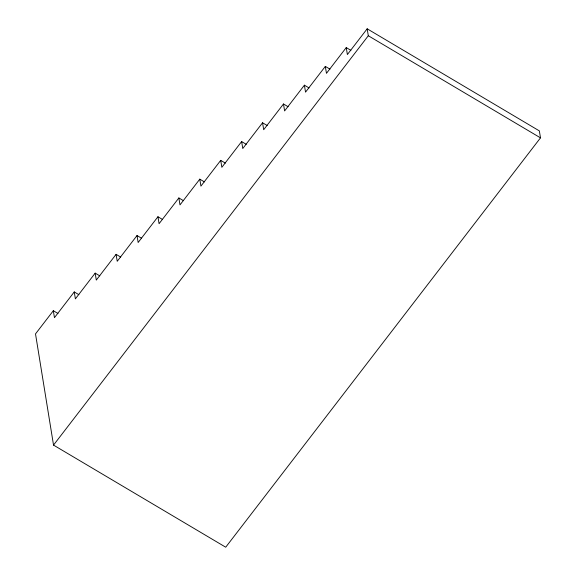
<?xml version="1.0" encoding="UTF-8"?>
<svg xmlns="http://www.w3.org/2000/svg" width="576" height="576" viewBox="0 0 576 576"><rect width="100%" height="100%" fill="white"/><g stroke="black" fill="none" stroke-linecap="round" stroke-linejoin="round"><path stroke-width="0.86" d="M57.967 313.474L53.33 310.723L35.51 333.893L53.525 445.104L225.713 547.2L540.49 137.851L539.359 130.896L367.171 28.8L347.378 54.547L346.248 47.592L350.885 50.342M78.883 294.674L74.254 291.931L54.454 317.671L53.33 310.723M99.806 275.882L95.177 273.132L75.377 298.879L74.254 291.931M120.73 257.083L116.1 254.34L96.3 280.087L95.177 273.132M141.653 238.291L137.023 235.541L117.223 261.288L116.1 254.34M162.576 219.499L157.946 216.749L138.146 242.496L137.023 235.541M183.499 200.7L178.87 197.957L159.07 223.697L157.946 216.749M204.422 181.908L199.793 179.158L179.993 204.905L178.87 197.957M225.346 163.109L220.716 160.366L200.916 186.113L199.793 179.158M246.269 144.317L241.639 141.566L221.839 167.314L220.716 160.366M267.192 125.525L262.562 122.774L242.762 148.522L241.639 141.566M288.115 106.726L283.486 103.982L263.686 129.722L262.562 122.774M309.038 87.934L304.402 85.183L284.609 110.93L283.486 103.982M329.962 69.134L325.325 66.391L305.532 92.138L304.402 85.183M346.248 47.592L326.455 73.339L325.325 66.391M53.525 445.104L368.302 35.748L367.171 28.8M368.302 35.748L540.49 137.851"/></g></svg>
